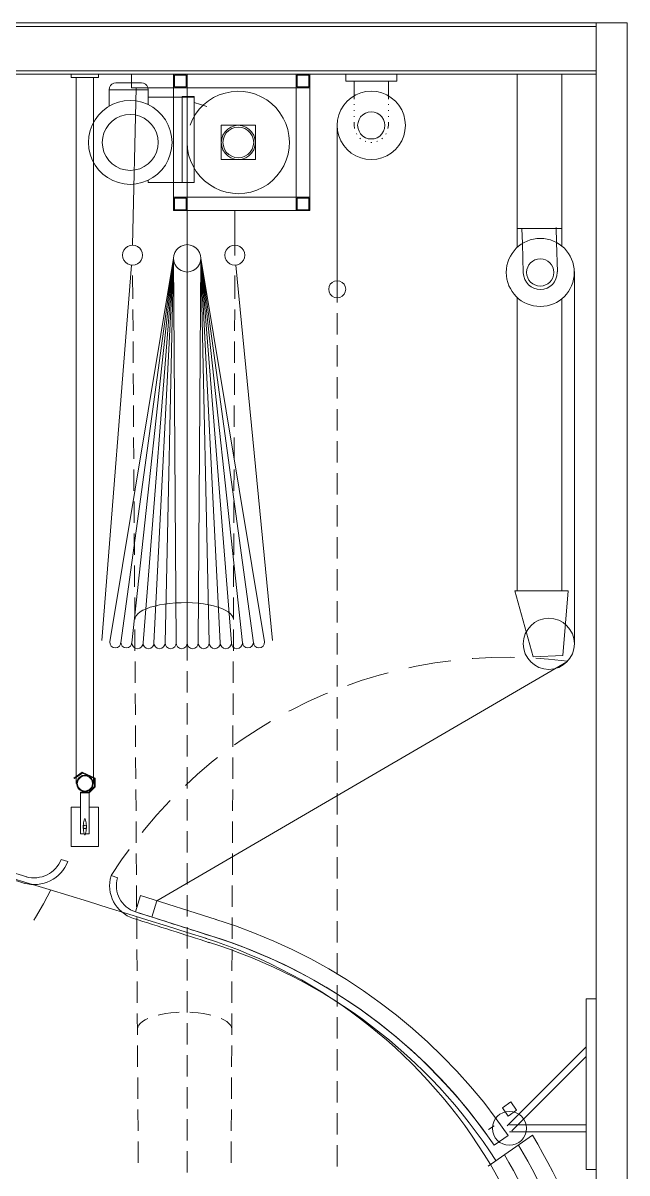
# Model space of a CAD drawing. Header units: millimetres. Extents: x 2546.3 to 2611.3, y 1346 to 1389.8.
# Drawn here: x 2600.91 to 2604.39, y 1373.97 to 1380.58 of the extents above; entities that cross this region are included whole.
import ezdxf

# ---------------------------------------------------------------- set-up
doc = ezdxf.new("R2010")
doc.units = ezdxf.units.MM
for name, color, linetype, lineweight in [('furniture', 175, 'Continuous', 5), ('sect3', 251, 'Continuous', 15), ('wall sections', 7, 'Continuous', 5)]:
    doc.layers.add(name, color=color, linetype=linetype, lineweight=lineweight)
doc.layers.add('sect2', color=177, linetype='Continuous')
doc.layers.add('small section', color=35, linetype='Continuous')

msp = doc.modelspace()

# ---------------------------------------------------------------- linework, layer by layer
at = {"layer": 'furniture', "linetype": 'Continuous', "lineweight": 0}
for points in [[(2601.7761, 1380.211), (2601.5348, 1380.211), (2601.5348, 1380.2896)], [(2601.7761, 1380.2896), (2601.8547, 1380.2896), (2601.8547, 1380.211), (2601.7761, 1380.211), (2601.7761, 1380.2896)], [(2601.7761, 1380.2896), (2602.5617, 1380.2896), (2602.5617, 1379.504), (2601.7761, 1379.504), (2601.7761, 1380.2896)], [(2601.7823, 1380.2834), (2601.849, 1380.2834), (2601.849, 1380.2167), (2601.7823, 1380.2167), (2601.7823, 1380.2834)], [(2602.4831, 1380.2896), (2602.5617, 1380.2896), (2602.5617, 1380.211), (2602.4831, 1380.211), (2602.4831, 1380.2896)], [(2602.4894, 1380.2834), (2602.5561, 1380.2834), (2602.5561, 1380.2167), (2602.4894, 1380.2167), (2602.4894, 1380.2834)], [(2603.7554, 1380.2896), (2603.7554, 1379.4011), (2604.0137, 1379.4011), (2604.0137, 1380.2896)], [(2601.6303, 1380.1138), (2601.6303, 1380.2003), (2601.6286, 1380.2122), (2601.6229, 1380.2235), (2601.6139, 1380.2319), (2601.6031, 1380.2376), (2601.5913, 1380.2393), (2601.4438, 1380.2393), (2601.4319, 1380.2376), (2601.4206, 1380.2319), (2601.4121, 1380.2235), (2601.4065, 1380.2122), (2601.4048, 1380.2003), (2601.4048, 1380.1048)], [(2601.6303, 1380.2003), (2601.4048, 1380.2003)], [(2601.5602, 1380.211), (2601.5404, 1379.305)], [(2601.8547, 1380.211), (2602.4831, 1380.211), (2602.4831, 1379.5825), (2601.8547, 1379.5825), (2601.8547, 1380.211)], [(2601.8547, 1379.8968), (2601.8569, 1379.8612), (2601.8631, 1379.8261), (2601.8739, 1379.7917), (2601.8886, 1379.7594), (2601.9072, 1379.7289), (2601.9293, 1379.7007), (2601.9547, 1379.6752), (2601.983, 1379.6537), (2602.0135, 1379.6351), (2602.0463, 1379.6204), (2602.0802, 1379.6102), (2602.1152, 1379.604), (2602.1514, 1379.6017), (2602.187, 1379.6046), (2602.222, 1379.6108), (2602.2559, 1379.6221), (2602.2882, 1379.6368), (2602.3187, 1379.6554), (2602.3469, 1379.678), (2602.3718, 1379.7035), (2602.3933, 1379.7317), (2602.4119, 1379.7623), (2602.4261, 1379.795), (2602.4362, 1379.8295), (2602.4425, 1379.8646), (2602.4441, 1379.9002), (2602.4413, 1379.9358), (2602.4345, 1379.9708), (2602.4232, 1380.0047), (2602.4085, 1380.0369), (2602.3893, 1380.0675), (2602.3673, 1380.0952), (2602.3413, 1380.12), (2602.313, 1380.1415), (2602.2819, 1380.1596), (2602.2492, 1380.1737), (2602.2152, 1380.1839), (2602.1796, 1380.1895), (2602.144, 1380.1912), (2602.1084, 1380.1884), (2602.0734, 1380.1811), (2602.0395, 1380.1703), (2602.0073, 1380.1545), (2601.9773, 1380.1359), (2601.9496, 1380.1132), (2601.9247, 1380.0872), (2601.9033, 1380.059), (2601.8857, 1380.0279), (2601.8716, 1379.9951)], [(2603.1122, 1379.9951), (2603.1094, 1380.0256), (2603.1026, 1380.0556), (2603.0907, 1380.0839), (2603.0743, 1380.1104), (2603.0546, 1380.1336), (2603.0308, 1380.1539), (2603.0048, 1380.1698), (2602.9766, 1380.1816), (2602.9466, 1380.189), (2602.9155, 1380.1912), (2602.885, 1380.189), (2602.855, 1380.1816), (2602.8262, 1380.1698), (2602.8002, 1380.1539), (2602.7765, 1380.1336), (2602.7567, 1380.1104), (2602.7403, 1380.0839), (2602.729, 1380.0556), (2602.7217, 1380.0256), (2602.7194, 1379.9951), (2602.7217, 1379.964), (2602.729, 1379.9341), (2602.7403, 1379.9058), (2602.7567, 1379.8793), (2602.7765, 1379.8561), (2602.8002, 1379.8357), (2602.8262, 1379.8199), (2602.855, 1379.808), (2602.885, 1379.8007), (2602.9155, 1379.7984), (2602.9466, 1379.8007), (2602.9766, 1379.808), (2603.0048, 1379.8199), (2603.0308, 1379.8357), (2603.0546, 1379.8561), (2603.0743, 1379.8793), (2603.0907, 1379.9058), (2603.1026, 1379.9341), (2603.1094, 1379.964), (2603.1122, 1379.9951)], [(2602.8172, 1380.1652), (2602.8172, 1380.25)], [(2603.0139, 1380.25), (2603.0139, 1380.1652)], [(2601.7676, 1379.8968), (2601.7648, 1379.9307), (2601.7574, 1379.9646), (2601.7456, 1379.9968), (2601.7292, 1380.0268), (2601.7088, 1380.0545), (2601.6845, 1380.0788), (2601.6568, 1380.0991), (2601.6263, 1380.1161), (2601.5941, 1380.1279), (2601.5608, 1380.1353), (2601.5263, 1380.1375), (2601.4924, 1380.1353), (2601.4585, 1380.1279), (2601.4262, 1380.1161), (2601.3963, 1380.0991), (2601.3686, 1380.0788), (2601.3443, 1380.0545), (2601.3239, 1380.0268), (2601.307, 1379.9968), (2601.2951, 1379.9646), (2601.2878, 1379.9307), (2601.2855, 1379.8968), (2601.2878, 1379.8623), (2601.2951, 1379.829), (2601.307, 1379.7967), (2601.3239, 1379.7662), (2601.3443, 1379.7391), (2601.3686, 1379.7148), (2601.3963, 1379.6939), (2601.4262, 1379.6775), (2601.4585, 1379.6656), (2601.4924, 1379.6583), (2601.5263, 1379.6554), (2601.5608, 1379.6583), (2601.5941, 1379.6656), (2601.6263, 1379.6775), (2601.6568, 1379.6939), (2601.6845, 1379.7148), (2601.7088, 1379.7391), (2601.7292, 1379.7662), (2601.7456, 1379.7967), (2601.7574, 1379.829), (2601.7648, 1379.8623), (2601.7676, 1379.8968)], [(2601.6303, 1380.1138), (2601.6303, 1380.1573), (2601.8942, 1380.1573), (2601.8942, 1379.6662), (2601.6303, 1379.6662), (2601.6303, 1379.6792)], [(2601.8264, 1380.1274), (2601.8264, 1380.1607), (2601.8942, 1380.1607), (2601.8942, 1380.1274), (2601.9688, 1380.1042)], [(2601.8264, 1379.6662), (2601.8264, 1380.1274)], [(2601.8942, 1379.6662), (2601.8942, 1380.1274)], [(2602.8172, 1380.1652), (2602.8172, 1380.146)], [(2603.0139, 1380.146), (2603.0139, 1380.1652)], [(2601.6874, 1379.8968), (2601.6851, 1379.9245), (2601.6777, 1379.9516), (2601.6659, 1379.977), (2601.6495, 1380.0002), (2601.6297, 1380.02), (2601.6071, 1380.0358), (2601.5817, 1380.0477), (2601.5545, 1380.055), (2601.5263, 1380.0573), (2601.4986, 1380.055), (2601.4715, 1380.0477), (2601.446, 1380.0358), (2601.4228, 1380.02), (2601.4031, 1380.0002), (2601.3872, 1379.977), (2601.3754, 1379.9516), (2601.368, 1379.9245), (2601.3658, 1379.8968), (2601.368, 1379.8685), (2601.3754, 1379.8414), (2601.3872, 1379.816), (2601.4031, 1379.7933), (2601.4228, 1379.7736), (2601.446, 1379.7572), (2601.4715, 1379.7453), (2601.4986, 1379.738), (2601.5263, 1379.7357), (2601.5545, 1379.738), (2601.5817, 1379.7453), (2601.6071, 1379.7572), (2601.6297, 1379.7736), (2601.6495, 1379.7933), (2601.6659, 1379.816), (2601.6777, 1379.8414), (2601.6851, 1379.8685), (2601.6874, 1379.8968)], [(2602.8172, 1380.1166), (2602.8172, 1380.1121)], [(2602.8172, 1380.0822), (2602.8172, 1380.0776)], [(2602.9941, 1379.9951), (2602.9924, 1380.0121), (2602.9862, 1380.029), (2602.9771, 1380.0437), (2602.9647, 1380.0562), (2602.95, 1380.0658), (2602.933, 1380.0714), (2602.9155, 1380.0737), (2602.898, 1380.0714), (2602.8816, 1380.0658), (2602.8669, 1380.0562), (2602.8539, 1380.0437), (2602.8449, 1380.029), (2602.8392, 1380.0121), (2602.837, 1379.9951), (2602.8392, 1379.9776), (2602.8449, 1379.9606), (2602.8539, 1379.9459), (2602.8669, 1379.9335), (2602.8816, 1379.9239), (2602.898, 1379.9183), (2602.9155, 1379.9166), (2602.933, 1379.9183), (2602.95, 1379.9239), (2602.9647, 1379.9335), (2602.9771, 1379.9459), (2602.9862, 1379.9606), (2602.9924, 1379.9776), (2602.9941, 1379.9951)], [(2603.0139, 1380.1121), (2603.0139, 1380.1166)], [(2603.0139, 1380.0776), (2603.0139, 1380.0822)], [(2602.0513, 1379.7984), (2602.0513, 1379.9951), (2602.2475, 1379.9951), (2602.2475, 1379.7984), (2602.0513, 1379.7984)], [(2602.2475, 1379.8968), (2602.2452, 1379.9183), (2602.2379, 1379.9392), (2602.226, 1379.9578), (2602.2107, 1379.9736), (2602.1921, 1379.9849), (2602.1712, 1379.9923), (2602.1491, 1379.9951), (2602.1276, 1379.9923), (2602.1067, 1379.9849), (2602.0881, 1379.9736), (2602.0728, 1379.9578), (2602.0609, 1379.9392), (2602.0536, 1379.9183), (2602.0513, 1379.8968), (2602.0536, 1379.8747), (2602.0609, 1379.8538), (2602.0728, 1379.8352), (2602.0881, 1379.8199), (2602.1067, 1379.808), (2602.1276, 1379.8007), (2602.1491, 1379.7984), (2602.1712, 1379.8007), (2602.1921, 1379.808), (2602.2107, 1379.8199), (2602.226, 1379.8352), (2602.2379, 1379.8538), (2602.2452, 1379.8747), (2602.2475, 1379.8968)], [(2602.7194, 1379.101), (2602.7194, 1379.9951)], [(2602.8172, 1380.0482), (2602.8172, 1380.0432)], [(2602.8172, 1380.0138), (2602.8172, 1379.9951)], [(2602.8172, 1379.9951), (2602.8194, 1379.9759)], [(2603.0116, 1379.9759), (2603.0139, 1379.9951), (2603.0139, 1380.0138)], [(2603.0139, 1380.0432), (2603.0139, 1380.0482)], [(2601.8547, 1379.8617), (2601.8547, 1379.9426)], [(2602.2379, 1379.8968), (2602.2356, 1379.9166), (2602.2288, 1379.9352), (2602.2186, 1379.9516), (2602.2045, 1379.9657), (2602.1876, 1379.9765), (2602.1689, 1379.9827), (2602.1491, 1379.9849), (2602.1299, 1379.9827), (2602.1112, 1379.9765), (2602.0943, 1379.9657), (2602.0802, 1379.9516), (2602.07, 1379.9352), (2602.0632, 1379.9166), (2602.0609, 1379.8968), (2602.0632, 1379.877), (2602.07, 1379.8583), (2602.0802, 1379.8414), (2602.0943, 1379.8273), (2602.1112, 1379.8171), (2602.1299, 1379.8103), (2602.1491, 1379.808), (2602.1689, 1379.8103), (2602.1876, 1379.8171), (2602.2045, 1379.8273), (2602.2186, 1379.8414), (2602.2288, 1379.8583), (2602.2356, 1379.877), (2602.2379, 1379.8968)], [(2602.8296, 1379.9488), (2602.8319, 1379.9443)], [(2602.9992, 1379.9443), (2603.002, 1379.9488)], [(2601.8547, 1379.8968), (2601.8547, 1378.0452)], [(2602.8505, 1379.9216), (2602.8539, 1379.9183)], [(2602.8799, 1379.9041), (2602.8844, 1379.9024)], [(2602.9133, 1379.8968), (2602.9155, 1379.8968), (2602.9183, 1379.8968)], [(2602.9466, 1379.9024), (2602.9517, 1379.9041)], [(2602.9771, 1379.9183), (2602.9805, 1379.9216)], [(2601.8547, 1379.8374), (2601.8547, 1377.9864)], [(2601.8547, 1379.6775), (2601.8547, 1379.8001)], [(2601.8547, 1379.4932), (2601.8547, 1379.6164)], [(2601.7761, 1379.5825), (2601.8547, 1379.5825), (2601.8547, 1379.504), (2601.7761, 1379.504), (2601.7761, 1379.5825)], [(2601.7823, 1379.5763), (2601.849, 1379.5763), (2601.849, 1379.5096), (2601.7823, 1379.5096), (2601.7823, 1379.5763)], [(2602.4831, 1379.5825), (2602.5617, 1379.5825), (2602.5617, 1379.504), (2602.4831, 1379.504), (2602.4831, 1379.5825)], [(2602.4894, 1379.5763), (2602.5561, 1379.5763), (2602.5561, 1379.5096), (2602.4894, 1379.5096), (2602.4894, 1379.5763)], [(2602.1299, 1379.305), (2602.1299, 1379.504)], [(2601.8547, 1379.3095), (2601.8547, 1379.4322)], [(2602.1299, 1379.2462), (2602.1299, 1379.4446)], [(2603.7554, 1379.4011), (2603.7554, 1379.292)], [(2603.7837, 1379.4011), (2603.7865, 1379.3158)], [(2603.9826, 1379.3214), (2603.9803, 1379.4068)], [(2604.0137, 1379.4011), (2604.0137, 1379.3005)], [(2601.5981, 1379.2479), (2601.5958, 1379.2626), (2601.5901, 1379.2768), (2601.5811, 1379.2886), (2601.5692, 1379.2977), (2601.5551, 1379.3033), (2601.5404, 1379.305), (2601.5257, 1379.3033), (2601.5116, 1379.2977), (2601.4997, 1379.2886), (2601.4907, 1379.2768), (2601.485, 1379.2626), (2601.4828, 1379.2479), (2601.485, 1379.2332), (2601.4907, 1379.2191), (2601.4997, 1379.2072), (2601.5116, 1379.1982), (2601.5257, 1379.1925), (2601.5404, 1379.1903), (2601.5551, 1379.1925), (2601.5692, 1379.1982), (2601.5811, 1379.2072), (2601.5901, 1379.2191), (2601.5958, 1379.2332), (2601.5981, 1379.2479)], [(2602.3006, 1377.0222), (2601.9332, 1379.2298), (2601.9315, 1379.2468), (2601.9253, 1379.2638), (2601.9163, 1379.2785), (2601.9038, 1379.2909), (2601.8886, 1379.3005), (2601.8722, 1379.3062), (2601.8547, 1379.3084), (2601.8371, 1379.3062), (2601.8207, 1379.3005), (2601.8055, 1379.2909), (2601.793, 1379.2785), (2601.784, 1379.2638), (2601.7784, 1379.2468), (2601.7761, 1379.2298), (2601.7784, 1379.2123), (2601.784, 1379.1954), (2601.793, 1379.1807), (2601.8055, 1379.1682), (2601.8207, 1379.1586), (2601.8371, 1379.153), (2601.8547, 1379.1507), (2601.8722, 1379.153), (2601.8886, 1379.1586), (2601.9038, 1379.1682), (2601.9163, 1379.1807), (2601.9253, 1379.1954), (2601.9315, 1379.2123), (2601.9332, 1379.2298)], [(2602.187, 1379.2479), (2602.1853, 1379.2626), (2602.1796, 1379.2768), (2602.1706, 1379.2886), (2602.1582, 1379.2977), (2602.1446, 1379.3033), (2602.1299, 1379.305), (2602.1146, 1379.3033), (2602.1011, 1379.2977), (2602.0892, 1379.2886), (2602.0802, 1379.2768), (2602.0745, 1379.2626), (2602.0723, 1379.2479), (2602.0745, 1379.2332), (2602.0802, 1379.2191), (2602.0892, 1379.2072), (2602.1011, 1379.1982), (2602.1146, 1379.1925), (2602.1299, 1379.1903), (2602.1446, 1379.1925), (2602.1582, 1379.1982), (2602.1706, 1379.2072), (2602.1796, 1379.2191), (2602.1853, 1379.2332), (2602.187, 1379.2479)], [(2603.791, 1379.1456), (2603.7865, 1379.3158)], [(2603.9826, 1379.3214), (2603.9877, 1379.1513)], [(2601.4093, 1377.0222), (2601.7761, 1379.2298)], [(2601.6636, 1377.0171), (2601.7761, 1379.2298), (2601.4726, 1377.0171)], [(2601.5364, 1377.0171), (2601.7761, 1379.2298)], [(2601.7908, 1377.0171), (2601.7761, 1379.2298), (2601.6003, 1377.0171)], [(2601.7761, 1379.2298), (2601.7275, 1377.0171)], [(2601.8547, 1379.1253), (2601.8547, 1379.2479)], [(2601.9185, 1377.0171), (2601.9332, 1379.2298), (2602.1096, 1377.0171)], [(2601.9332, 1379.2298), (2601.9818, 1377.0171)], [(2602.0457, 1377.0171), (2601.9332, 1379.2298), (2602.2367, 1377.0171)], [(2602.1729, 1377.0171), (2601.9332, 1379.2298)], [(2601.3635, 1377.0296), (2601.5342, 1379.1909)], [(2601.5415, 1378.9959), (2601.5404, 1379.1315)], [(2601.8547, 1377.0075), (2601.8547, 1379.1507)], [(2602.1293, 1378.9959), (2602.1299, 1379.1315)], [(2602.3458, 1377.0296), (2602.1361, 1379.1909)], [(2604.086, 1377.0109), (2604.086, 1379.1541)], [(2602.7686, 1379.0518), (2602.7657, 1379.0671), (2602.759, 1379.0806), (2602.7482, 1379.0914), (2602.7341, 1379.0987), (2602.7194, 1379.101), (2602.7041, 1379.0987), (2602.6906, 1379.0914), (2602.6793, 1379.0806), (2602.6725, 1379.0671), (2602.6702, 1379.0518), (2602.6725, 1379.0366), (2602.6793, 1379.023), (2602.6906, 1379.0122), (2602.7041, 1379.0049), (2602.7194, 1379.0026), (2602.7341, 1379.0049), (2602.7482, 1379.0122), (2602.759, 1379.023), (2602.7657, 1379.0366), (2602.7686, 1379.0518)], [(2602.7194, 1379.101), (2602.7194, 1378.9749)], [(2601.8547, 1378.941), (2601.8547, 1379.0637)], [(2603.7554, 1379.0049), (2603.7554, 1377.3161)], [(2601.5427, 1378.8116), (2601.5415, 1378.9343)], [(2602.1282, 1378.8116), (2602.1288, 1378.9343)], [(2604.0137, 1378.9964), (2604.0137, 1377.3161)], [(2601.8547, 1378.7568), (2601.8547, 1378.8794)], [(2602.7194, 1378.9133), (2602.7194, 1378.7907)], [(2604.086, 1377.5139), (2604.086, 1378.8704)], [(2601.5438, 1378.6274), (2601.5427, 1378.75)], [(2602.1276, 1378.6274), (2602.1282, 1378.7506)], [(2601.8547, 1378.5725), (2601.8547, 1378.6952)], [(2602.7194, 1378.7291), (2602.7194, 1378.6064)], [(2601.5449, 1378.4431), (2601.5438, 1378.5663)], [(2602.1271, 1378.4431), (2602.1271, 1378.5663)], [(2602.7194, 1378.5454), (2602.7194, 1378.4222)], [(2601.8547, 1378.3883), (2601.8547, 1378.5115)], [(2601.5461, 1378.2588), (2601.5449, 1378.3821)], [(2602.1259, 1378.2594), (2602.1265, 1378.3821)], [(2602.7194, 1378.3611), (2602.7194, 1378.2379)], [(2601.8547, 1378.204), (2601.8547, 1378.3272)], [(2601.5472, 1378.0752), (2601.5461, 1378.1978)], [(2601.8547, 1378.0203), (2601.8547, 1378.143)], [(2602.1254, 1378.0752), (2602.1259, 1378.1978)], [(2602.7194, 1378.1769), (2602.7194, 1378.0542)], [(2601.5483, 1377.8909), (2601.5478, 1378.0136)], [(2602.1242, 1377.8909), (2602.1248, 1378.0136)], [(2601.8547, 1377.8361), (2601.8547, 1377.9587)], [(2602.7194, 1377.9926), (2602.7194, 1377.87)], [(2601.5494, 1377.7067), (2601.5489, 1377.8293)], [(2602.1237, 1377.7067), (2602.1242, 1377.8293)], [(2602.7194, 1377.8084), (2602.7194, 1377.6857)], [(2601.8547, 1377.6518), (2601.8547, 1377.7745)], [(2601.5506, 1377.5224), (2601.55, 1377.645)], [(2602.1231, 1377.5224), (2602.1237, 1377.645)], [(2602.7194, 1377.6241), (2602.7194, 1377.5015)], [(2601.8547, 1377.4676), (2601.8547, 1377.5902)], [(2601.5517, 1377.3381), (2601.5511, 1377.4608)], [(2602.122, 1377.3381), (2602.1226, 1377.4614)], [(2602.7194, 1377.4399), (2602.7194, 1377.3172)], [(2601.8547, 1377.2833), (2601.8547, 1377.406)], [(2603.743, 1377.3161), (2603.8475, 1376.9363), (2604.0188, 1376.9431), (2604.0493, 1377.3161), (2603.743, 1377.3161)], [(2601.5528, 1377.1539), (2601.5523, 1377.2771)], [(2601.5528, 1377.1499), (2601.5551, 1377.1612), (2601.5608, 1377.1725), (2601.5704, 1377.1833), (2601.5834, 1377.194), (2601.5997, 1377.2036), (2601.6195, 1377.2127), (2601.6421, 1377.2212), (2601.6676, 1377.2285), (2601.6953, 1377.2347), (2601.7247, 1377.2398), (2601.7557, 1377.2438), (2601.788, 1377.2466), (2601.8207, 1377.2477), (2601.8535, 1377.2483), (2601.8863, 1377.2466), (2601.9185, 1377.2443), (2601.9496, 1377.2404), (2601.979, 1377.2353), (2602.0067, 1377.2291), (2602.0321, 1377.2217), (2602.0547, 1377.2132), (2602.0745, 1377.2042), (2602.0909, 1377.194), (2602.1039, 1377.1838), (2602.1135, 1377.1725), (2602.1192, 1377.1618), (2602.1214, 1377.1499)], [(2601.8547, 1377.0991), (2601.8547, 1377.2223)], [(2602.1214, 1377.1545), (2602.122, 1377.2771)], [(2602.7194, 1377.2562), (2602.7194, 1377.133)], [(2601.554, 1376.9702), (2601.5534, 1377.0929)], [(2602.1209, 1376.9702), (2602.1209, 1377.0929)], [(2601.4093, 1377.0222), (2601.411, 1377.0092), (2601.4178, 1376.9979), (2601.4279, 1376.9906), (2601.4409, 1376.9877), (2601.4539, 1376.9906), (2601.4641, 1376.9979), (2601.4709, 1377.0092), (2601.4726, 1377.0222)], [(2601.4726, 1377.0222), (2601.4743, 1377.0092), (2601.4811, 1376.9979), (2601.4918, 1376.9906), (2601.5048, 1376.9877), (2601.5172, 1376.9906), (2601.528, 1376.9979), (2601.5348, 1377.0092), (2601.5364, 1377.0222)], [(2601.5364, 1377.0171), (2601.5381, 1377.0041), (2601.5449, 1376.9934), (2601.5557, 1376.9855), (2601.5681, 1376.9826), (2601.5811, 1376.9855), (2601.5918, 1376.9934), (2601.5986, 1377.0041), (2601.6003, 1377.0171)], [(2601.6003, 1377.0171), (2601.602, 1377.0041), (2601.6082, 1376.9934), (2601.619, 1376.9855), (2601.632, 1376.9826), (2601.645, 1376.9855), (2601.6551, 1376.9934), (2601.6619, 1377.0041), (2601.6636, 1377.0171)], [(2601.6636, 1377.0171), (2601.6653, 1377.0041), (2601.6721, 1376.9934), (2601.6828, 1376.9855), (2601.6958, 1376.9826), (2601.7083, 1376.9855), (2601.719, 1376.9934), (2601.7258, 1377.0041), (2601.7275, 1377.0171)], [(2601.7275, 1377.0171), (2601.7292, 1377.0041), (2601.736, 1376.9934), (2601.7467, 1376.9855), (2601.7591, 1376.9826), (2601.7721, 1376.9855), (2601.7829, 1376.9934), (2601.7891, 1377.0041), (2601.7908, 1377.0171)], [(2601.7908, 1377.0171), (2601.7925, 1377.0041), (2601.7993, 1376.9934), (2601.81, 1376.9855), (2601.823, 1376.9826), (2601.8354, 1376.9855), (2601.8462, 1376.9934), (2601.853, 1377.0041), (2601.8547, 1377.0171)], [(2601.8547, 1376.9148), (2601.8547, 1377.038)], [(2601.8547, 1377.0171), (2601.8563, 1377.0041), (2601.8631, 1376.9934), (2601.8739, 1376.9855), (2601.8863, 1376.9826), (2601.8993, 1376.9855), (2601.91, 1376.9934), (2601.9168, 1377.0041), (2601.9185, 1377.0171)], [(2601.9185, 1377.0171), (2601.9202, 1377.0041), (2601.927, 1376.9934), (2601.9372, 1376.9855), (2601.9502, 1376.9826), (2601.9632, 1376.9855), (2601.9733, 1376.9934), (2601.9801, 1377.0041), (2601.9818, 1377.0171), (2601.9835, 1377.0041), (2601.9903, 1376.9934), (2602.001, 1376.9855), (2602.014, 1376.9826), (2602.0265, 1376.9855), (2602.0372, 1376.9934), (2602.044, 1377.0041), (2602.0457, 1377.0171), (2602.0474, 1377.0041), (2602.0542, 1376.9934), (2602.0649, 1376.9855), (2602.0773, 1376.9826), (2602.0903, 1376.9855), (2602.1011, 1376.9934), (2602.1079, 1377.0041), (2602.1096, 1377.0171), (2602.1112, 1377.0041), (2602.118, 1376.9934), (2602.1282, 1376.9855), (2602.1412, 1376.9826), (2602.1542, 1376.9855), (2602.1644, 1376.9934), (2602.1712, 1377.0041), (2602.1729, 1377.0171)], [(2602.1729, 1377.0222), (2602.1746, 1377.0092), (2602.1813, 1376.9979), (2602.1921, 1376.9906), (2602.2051, 1376.9877), (2602.2175, 1376.9906), (2602.2282, 1376.9979), (2602.235, 1377.0092), (2602.2367, 1377.0222), (2602.2384, 1377.0092), (2602.2452, 1376.9979), (2602.2559, 1376.9906), (2602.2684, 1376.9877), (2602.2814, 1376.9906), (2602.2921, 1376.9979), (2602.2989, 1377.0092), (2602.3006, 1377.0222)], [(2602.7194, 1377.0719), (2602.7194, 1376.9487)], [(2601.5551, 1376.786), (2601.5545, 1376.9086)], [(2601.6806, 1375.5324), (2604.0425, 1376.9069)], [(2602.1197, 1376.786), (2602.1203, 1376.9086)], [(2602.7194, 1376.8877), (2602.7194, 1376.765)], [(2601.8547, 1376.7311), (2601.8547, 1376.8538)], [(2601.5562, 1376.6017), (2601.5557, 1376.7243)], [(2602.1192, 1376.6017), (2602.1197, 1376.7243)], [(2602.7194, 1376.7034), (2602.7194, 1376.5808)], [(2601.8547, 1376.5469), (2601.8547, 1376.6695)], [(2601.5574, 1376.4174), (2601.5568, 1376.5401)], [(2601.8547, 1376.3626), (2601.8547, 1376.4853)], [(2602.118, 1376.4174), (2602.1186, 1376.5401)], [(2602.7194, 1376.5192), (2602.7194, 1376.3965)], [(2601.5591, 1376.2332), (2601.5579, 1376.3558)], [(2602.1175, 1376.2332), (2602.118, 1376.3558)], [(2601.8547, 1376.1784), (2601.8547, 1376.301)], [(2602.7194, 1376.3349), (2602.7194, 1376.2123)], [(2601.5602, 1376.0489), (2601.5591, 1376.1722)], [(2602.1169, 1376.0489), (2602.1175, 1376.1722)], [(2601.8547, 1375.9941), (2601.8547, 1376.1168)], [(2602.7194, 1376.1507), (2602.7194, 1376.028)], [(2601.5613, 1375.8647), (2601.5602, 1375.9879)], [(2602.1158, 1375.8653), (2602.1163, 1375.9879)], [(2602.7194, 1375.967), (2602.7194, 1375.8438)], [(2601.8547, 1375.8099), (2601.8547, 1375.9331)], [(2601.5624, 1375.681), (2601.5613, 1375.8036)], [(2602.1152, 1375.681), (2602.1158, 1375.8036)], [(2602.7194, 1375.7827), (2602.7194, 1375.6595)], [(2601.8547, 1375.6256), (2601.8547, 1375.7488)], [(2601.5636, 1375.4967), (2601.5624, 1375.6194)], [(2601.8547, 1375.4419), (2601.8547, 1375.5646)], [(2602.1141, 1375.4967), (2602.1146, 1375.6194)], [(2602.7194, 1375.5985), (2602.7194, 1375.4758)], [(2601.5647, 1375.3125), (2601.5641, 1375.4351)], [(2602.1135, 1375.3125), (2602.1141, 1375.4351)], [(2601.8547, 1375.2577), (2601.8547, 1375.3803)], [(2602.7194, 1375.4142), (2602.7194, 1375.2916)], [(2601.5658, 1375.1282), (2601.5653, 1375.2509)], [(2602.1129, 1375.1282), (2602.1135, 1375.2509)], [(2602.7194, 1375.23), (2602.7194, 1375.1073)], [(2601.8547, 1375.0734), (2601.8547, 1375.1961)], [(2601.567, 1374.944), (2601.5664, 1375.0666)], [(2602.1118, 1374.944), (2602.1124, 1375.0672)], [(2602.7194, 1375.0457), (2602.7194, 1374.9231)], [(2601.8547, 1374.8892), (2601.8547, 1375.0118)], [(2604.2121, 1373.9854), (2604.1533, 1373.9854), (2604.1533, 1374.9677), (2604.2121, 1374.9677), (2604.2121, 1373.9854)], [(2604.2121, 1373.9854), (2604.1533, 1373.9854), (2604.1533, 1374.9677), (2604.2121, 1374.9677), (2604.2121, 1373.9854)], [(2601.5681, 1374.7597), (2601.5675, 1374.8829)], [(2601.5681, 1374.7925), (2601.5698, 1374.8038), (2601.5754, 1374.8151), (2601.5845, 1374.8259), (2601.5969, 1374.8366), (2601.6127, 1374.8462), (2601.6291, 1374.8547)], [(2601.6874, 1374.8739), (2601.7037, 1374.8779), (2601.732, 1374.8829), (2601.7614, 1374.8869), (2601.7925, 1374.8892), (2601.8089, 1374.8903)], [(2601.8705, 1374.8903), (2601.8869, 1374.8892), (2601.9174, 1374.8869), (2601.9473, 1374.8829), (2601.9756, 1374.8779), (2601.992, 1374.8739)], [(2602.0502, 1374.8547), (2602.0666, 1374.8468), (2602.0824, 1374.8366), (2602.0949, 1374.8264), (2602.1039, 1374.8157), (2602.1096, 1374.8044), (2602.1112, 1374.7925)], [(2602.1112, 1374.7597), (2602.1118, 1374.8829)], [(2602.7194, 1374.8615), (2602.7194, 1374.7388)], [(2601.8547, 1374.7049), (2601.8547, 1374.8276)], [(2601.5692, 1374.5755), (2601.5687, 1374.6987)], [(2602.1107, 1374.576), (2602.1112, 1374.6987)], [(2601.8547, 1374.5207), (2601.8547, 1374.6439)], [(2602.7194, 1374.6778), (2602.7194, 1374.5546)], [(2603.6977, 1374.2364), (2604.1533, 1374.6919)], [(2603.7254, 1374.2087), (2604.1533, 1374.636)], [(2601.5704, 1374.3918), (2601.5698, 1374.5144)], [(2602.1096, 1374.3918), (2602.1101, 1374.5144)], [(2601.8547, 1374.3364), (2601.8547, 1374.4596)], [(2602.7194, 1374.4935), (2602.7194, 1374.3709)], [(2603.704, 1374.2929), (2603.7526, 1374.3262), (2603.7192, 1374.3748), (2603.6706, 1374.3409), (2603.704, 1374.2929)], [(2601.5715, 1374.2075), (2601.5709, 1374.3302)], [(2602.109, 1374.2075), (2602.1096, 1374.3302)], [(2602.7194, 1374.3093), (2602.7194, 1374.1866)], [(2601.8547, 1374.1527), (2601.8547, 1374.2754)], [(2603.7113, 1374.242), (2604.1533, 1374.242)], [(2601.5726, 1374.0233), (2601.5721, 1374.1459)], [(2602.1079, 1374.0233), (2602.1084, 1374.1459)], [(2602.7194, 1374.125), (2602.7194, 1374.0024)], [(2601.8547, 1373.9685), (2601.8547, 1374.0911)]]:
    msp.add_lwpolyline(points, dxfattribs=at)
for centre, radius in [((2603.8893, 1379.1485), 0.1961), ((2603.8893, 1379.1485), 0.0786), ((2603.9385, 1377.0109), 0.147), ((2603.7113, 1374.2222), 0.0978)]:
    msp.add_circle(centre, radius, dxfattribs=at)
for start, end in [(181.65344, 0), (0, 1.65894)]:
    msp.add_arc((2603.8893, 1379.1485), 0.0978, start, end, dxfattribs=at)
at = {"layer": 'sect2', "linetype": 'Continuous', "lineweight": 0}
for points in [[(2601.1674, 1375.7584), (2601.1295, 1375.7703)], [(2601.4545, 1375.6646), (2601.4166, 1375.6765)], [(2602.0214, 1375.4238), (2601.5867, 1375.5617), (2601.5574, 1375.4679)], [(2601.6806, 1375.5324), (2601.6512, 1375.4385)], [(2601.9909, 1375.33), (2601.5574, 1375.4679)], [(2603.6231, 1374.1256), (2603.704, 1374.181), (2603.6356, 1374.2776), (2603.5632, 1374.372), (2603.4875, 1374.463), (2603.4089, 1374.5512), (2603.3264, 1374.6365), (2603.2411, 1374.719), (2603.1529, 1374.7976), (2603.0613, 1374.8733), (2602.9675, 1374.9451), (2602.8709, 1375.0141), (2602.772, 1375.0791), (2602.6702, 1375.1401), (2602.5668, 1375.1972), (2602.4605, 1375.2509), (2602.3532, 1375.3001), (2602.2435, 1375.3458), (2602.1327, 1375.3871), (2602.0203, 1375.4238)], [(2603.6231, 1374.1256), (2603.5525, 1374.2251), (2603.4779, 1374.3211), (2603.3999, 1374.4144), (2603.3185, 1374.5043), (2603.2332, 1374.5907), (2603.1444, 1374.6738), (2603.0529, 1374.7535), (2602.9579, 1374.8298), (2602.8601, 1374.9022), (2602.7595, 1374.97), (2602.6561, 1375.0344), (2602.5504, 1375.0949), (2602.4425, 1375.1503), (2602.3322, 1375.2023), (2602.2203, 1375.2492), (2602.1067, 1375.2921), (2601.9909, 1375.33)], [(2603.5904, 1374.2149), (2603.6231, 1374.2375)]]:
    msp.add_lwpolyline(points, dxfattribs=at)
for centre, radius, start, end in [((2584.9226, 1325.7852), 52.3895, 72.20764, 75.44312), ((2600.9735, 1375.8319), 0.1679, 253.98193, 338.50525), ((2601.6043, 1375.6177), 0.1571, 162.70203, 252.62512), ((2585.7557, 1324.9702), 52.9117, 72.12524, 72.62512), ((2601.0815, 1372.3899), 3.0775, 34.33228, 72.81189)]:
    msp.add_arc(centre, radius, start, end, dxfattribs=at)
at = {"layer": 'sect3', "linetype": 'Continuous', "lineweight": 0}
for points in [[(2603.3739, 1376.9137), (2603.2823, 1376.9013), (2603.1744, 1376.882), (2603.132, 1376.873)], [(2603.7413, 1376.9329), (2603.7187, 1376.9335), (2603.6096, 1376.9323), (2603.4999, 1376.9261), (2603.496, 1376.9261)], [(2604.0465, 1376.9109), (2603.9374, 1376.9227), (2603.8639, 1376.9278)], [(2603.0127, 1376.8447), (2602.9613, 1376.8312), (2602.8567, 1376.799), (2602.7782, 1376.7718)], [(2602.6634, 1376.7272), (2602.6516, 1376.7227), (2602.5515, 1376.678), (2602.4532, 1376.6294), (2602.4413, 1376.6232)], [(2602.3345, 1376.5633), (2602.2633, 1376.5203), (2602.1712, 1376.4604), (2602.1282, 1376.4293)], [(2602.0304, 1376.3558), (2601.9959, 1376.3293), (2601.9123, 1376.2581), (2601.8445, 1376.1953)], [(2601.7569, 1376.1094), (2601.754, 1376.1066), (2601.68, 1376.0263), (2601.6088, 1375.9427), (2601.5947, 1375.9252)], [(2601.5201, 1375.8274), (2601.4771, 1375.7675), (2601.4166, 1375.6765)], [(2600.9718, 1375.4204), (2600.9814, 1375.4351), (2601.0272, 1375.5137), (2601.069, 1375.594)]]:
    msp.add_lwpolyline(points, dxfattribs=at)
for centre, radius, start, end in [((2574.2659, 1287.8997), 91.6987, 72.416382, 77.173462), ((2601.069, 1372.508), 2.9464, 30.71777, 72.42188), ((2601.069, 1372.508), 3.2414, 14.1394, 31.09131), ((2601.069, 1372.508), 3.143, 0, 30.97595), ((2601.069, 1372.508), 3.0447, 0, 30.8551)]:
    msp.add_arc(centre, radius, start, end, dxfattribs=at)
at = {"layer": 'small section', "linetype": 'Continuous', "lineweight": 0}
for points in [[(2586.5317, 1380.5841), (2604.2121, 1380.5841)], [(2586.5317, 1380.5648), (2604.2121, 1380.5648)], [(2604.2121, 1364.7897), (2604.2121, 1380.5841)], [(2604.2121, 1380.5253), (2604.2121, 1380.2308)], [(2586.5317, 1380.3094), (2604.2121, 1380.3094)], [(2586.5317, 1380.2896), (2604.2121, 1380.2896)], [(2601.1866, 1380.2896), (2601.3437, 1380.2896), (2601.3437, 1380.2698), (2601.1866, 1380.2698), (2601.1866, 1380.2896)], [(2601.216, 1376.2072), (2601.216, 1380.2698)], [(2601.3143, 1376.2072), (2601.3143, 1380.2698)], [(2601.7761, 1380.2896), (2601.5348, 1380.2896)], [(2602.5238, 1380.2896), (2601.8315, 1380.2896)], [(2602.7686, 1380.2896), (2603.063, 1380.2896), (2603.063, 1380.25), (2602.7686, 1380.25), (2602.7686, 1380.2896)], [(2601.2409, 1376.1535), (2601.2409, 1376.1575), (2601.2883, 1376.1575), (2601.3205, 1376.1897), (2601.3205, 1376.2349), (2601.251, 1376.2671), (2601.2047, 1376.2349), (2601.2024, 1376.2383), (2601.2505, 1376.2716), (2601.3245, 1376.2372), (2601.3245, 1376.188), (2601.29, 1376.1535), (2601.2409, 1376.1535)], [(2601.3126, 1376.2072), (2601.3104, 1376.2219), (2601.3036, 1376.2349), (2601.2934, 1376.2456), (2601.2798, 1376.2524), (2601.2652, 1376.2547), (2601.2505, 1376.2524), (2601.2375, 1376.2456), (2601.2267, 1376.2349), (2601.2205, 1376.2219), (2601.2177, 1376.2072), (2601.2205, 1376.1925), (2601.2267, 1376.1789), (2601.2375, 1376.1688), (2601.2505, 1376.162), (2601.2652, 1376.1597), (2601.2798, 1376.162), (2601.2934, 1376.1688), (2601.3036, 1376.1789), (2601.3104, 1376.1925), (2601.3126, 1376.2072)], [(2601.3087, 1376.2072), (2601.307, 1376.2208), (2601.3008, 1376.2326), (2601.2912, 1376.2422), (2601.2787, 1376.2485), (2601.2652, 1376.2507), (2601.2522, 1376.2485), (2601.2397, 1376.2422), (2601.2301, 1376.2326), (2601.2239, 1376.2208), (2601.2216, 1376.2072), (2601.2239, 1376.1936), (2601.2301, 1376.1818), (2601.2397, 1376.1716), (2601.2522, 1376.1659), (2601.2652, 1376.1637), (2601.2787, 1376.1659), (2601.2912, 1376.1716), (2601.3008, 1376.1818), (2601.307, 1376.1936), (2601.3087, 1376.2072)], [(2601.2612, 1375.9178), (2601.2409, 1375.9178), (2601.2409, 1376.1535), (2601.29, 1376.1535), (2601.29, 1375.9178), (2601.2697, 1375.9178)], [(2601.2409, 1376.0699), (2601.1866, 1376.0699), (2601.1866, 1375.8438), (2601.3437, 1375.8438), (2601.3437, 1376.0699), (2601.29, 1376.0699)], [(2601.2635, 1375.911), (2601.2674, 1375.911), (2601.2731, 1375.9336), (2601.2753, 1375.9568), (2601.2731, 1375.9806), (2601.2674, 1376.0032), (2601.2635, 1376.0032), (2601.2578, 1375.9806), (2601.2555, 1375.9568), (2601.2578, 1375.9336), (2601.2635, 1375.911)], [(2601.2753, 1375.9568), (2601.2736, 1375.9619), (2601.2702, 1375.9653), (2601.2652, 1375.967), (2601.2606, 1375.9653), (2601.2567, 1375.9619), (2601.2555, 1375.9568), (2601.2567, 1375.9523), (2601.2606, 1375.9483), (2601.2652, 1375.9472), (2601.2702, 1375.9483), (2601.2736, 1375.9523), (2601.2753, 1375.9568)], [(2603.8447, 1374.1821), (2603.5892, 1374.0046)], [(2603.7113, 1374.2025), (2604.1533, 1374.2025)]]:
    msp.add_lwpolyline(points, dxfattribs=at)
for centre, radius, start, end in [((2584.9226, 1325.7852), 52.3505, 72.20764, 75.44312), ((2600.9735, 1375.8325), 0.2074, 253.6908, 339.05457), ((2601.6043, 1375.6177), 0.1961, 162.724, 252.62512), ((2585.7557, 1324.9702), 52.8727, 72.12524, 72.62512), ((2601.0837, 1372.395), 3.0328, 32.76123, 72.83936), ((2601.069, 1372.508), 2.9464, 0, 30.72327)]:
    msp.add_arc(centre, radius, start, end, dxfattribs=at)
at = {"layer": 'wall sections', "linetype": 'Continuous', "lineweight": 0}
for points in [[(2600.5332, 1380.5841), (2604.389, 1380.5841)], [(2600.5332, 1380.5841), (2604.389, 1380.5841)], [(2604.389, 1376.2434), (2604.389, 1380.5841)], [(2604.389, 1371.0374), (2604.389, 1376.2434)]]:
    msp.add_lwpolyline(points, dxfattribs=at)

doc.saveas('drawing.dxf')
